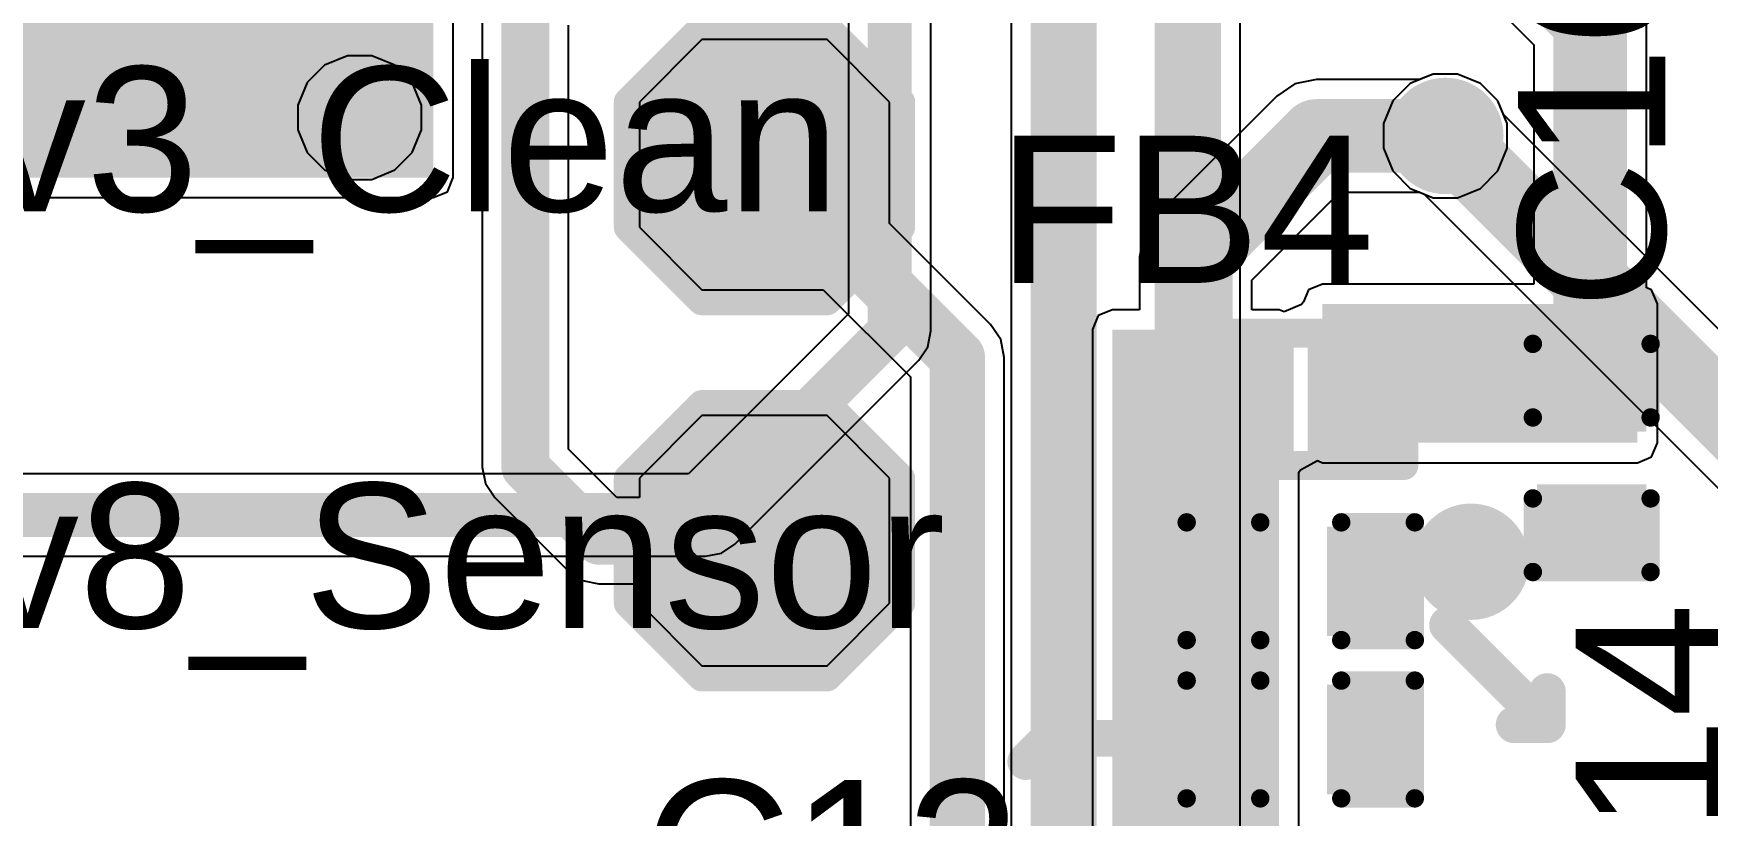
# Model space of a CAD drawing. Header units: millimetres. Extents: x -0.27 to 3.94, y -1.19 to 3.
# Drawn here: x 2.3314 to 2.7862, y 0.8353 to 1.0478 of the extents above; entities that cross this region are included whole.
import ezdxf

# ---------------------------------------------------------------- set-up
doc = ezdxf.new("R2010")
doc.units = ezdxf.units.MM
doc.header["$MEASUREMENT"] = 0
for name, color, linetype in [('BottomLayer', 5, 'Continuous'), ('BottomSolder', 6, 'Continuous'), ('TopLayer', 1, 'Continuous'), ('TopOverlay', 2, 'Continuous'), ('TopPaste', 8, 'Continuous'), ('TopSolder', 216, 'Continuous'), ('ViaHoleLayer', 16, 'Continuous')]:
    doc.layers.add(name, color=color, linetype=linetype)
doc.styles.add('Arial', font='arial.ttf', dxfattribs={"height": 0.2})

# ---------------------------------------------------------------- blocks, each defined once
blk = doc.blocks.new('T__________125')
at = {"layer": 'TopLayer'}
blk.add_hatch(color=1, dxfattribs=at).paths.add_polyline_path([(0.015, 0.03), (-0.015, 0.03), (-0.03, 0.015), (-0.03, -0.015), (-0.015, -0.03), (0.015, -0.03), (0.03, -0.015), (0.03, 0.015)])
at = {"layer": 'TopPaste'}
blk.add_hatch(color=8, dxfattribs=at).paths.add_polyline_path([(0.015, 0.03), (-0.015, 0.03), (-0.03, 0.015), (-0.03, -0.015), (-0.015, -0.03), (0.015, -0.03), (0.03, -0.015), (0.03, 0.015)])
at = {"layer": 'TopSolder'}
blk.add_hatch(color=216, dxfattribs=at).paths.add_polyline_path([(0.017, 0.034), (-0.017, 0.034), (-0.034, 0.017), (-0.034, -0.017), (-0.017, -0.034), (0.017, -0.034), (0.034, -0.017), (0.034, 0.017)])
at = {"layer": 'TopOverlay', "const_width": 0.007874}
for points in [[(-0.017, 0.037), (-0.037, 0.017)], [(-0.017, 0.037), (0.017, 0.037)], [(-0.017, 0.037), (0.017, 0.037)], [(0.017, 0.037), (0.037, 0.017)], [(-0.037, 0.017), (-0.037, -0.017)], [(0.037, 0.017), (0.037, -0.017)], [(-0.037, -0.017), (-0.017, -0.037)], [(0.037, -0.017), (0.017, -0.037)], [(-0.017, -0.037), (0.017, -0.037)], [(-0.017, -0.037), (0.017, -0.037)]]:
    blk.add_lwpolyline(points, dxfattribs=at)
at = {"layer": 'TopOverlay', "const_width": 0.003937}
for points in [[(-0.0189685, 0.037, 1), (-0.0150315, 0.037, 1)], [(-0.0189685, 0.037, 1), (-0.0150315, 0.037, 1)], [(-0.0189685, 0.037, 1), (-0.0150315, 0.037, 1)], [(0.0150315, 0.037, 1), (0.0189685, 0.037, 1)], [(0.0150315, 0.037, 1), (0.0189685, 0.037, 1)], [(0.0150315, 0.037, 1), (0.0189685, 0.037, 1)], [(-0.0389685, 0.017, 1), (-0.0350315, 0.017, 1)], [(-0.0389685, 0.017, 1), (-0.0350315, 0.017, 1)], [(0.0350315, 0.017, 1), (0.0389685, 0.017, 1)], [(0.0350315, 0.017, 1), (0.0389685, 0.017, 1)], [(-0.0389685, -0.017, 1), (-0.0350315, -0.017, 1)], [(-0.0389685, -0.017, 1), (-0.0350315, -0.017, 1)], [(0.0350315, -0.017, 1), (0.0389685, -0.017, 1)], [(0.0350315, -0.017, 1), (0.0389685, -0.017, 1)], [(-0.0189685, -0.037, 1), (-0.0150315, -0.037, 1)], [(-0.0189685, -0.037, 1), (-0.0150315, -0.037, 1)], [(-0.0189685, -0.037, 1), (-0.0150315, -0.037, 1)], [(0.0150315, -0.037, 1), (0.0189685, -0.037, 1)], [(0.0150315, -0.037, 1), (0.0189685, -0.037, 1)], [(0.0150315, -0.037, 1), (0.0189685, -0.037, 1)]]:
    blk.add_lwpolyline(points, format="xyb", close=True, dxfattribs=at)
blk = doc.blocks.new('T__________127')
at = {"layer": 'TopLayer'}
blk.add_hatch(color=1, dxfattribs=at).paths.add_polyline_path([(0.015, 0.03), (-0.015, 0.03), (-0.03, 0.015), (-0.03, -0.015), (-0.015, -0.03), (0.015, -0.03), (0.03, -0.015), (0.03, 0.015)])
at = {"layer": 'TopPaste'}
blk.add_hatch(color=8, dxfattribs=at).paths.add_polyline_path([(0.015, 0.03), (-0.015, 0.03), (-0.03, 0.015), (-0.03, -0.015), (-0.015, -0.03), (0.015, -0.03), (0.03, -0.015), (0.03, 0.015)])
at = {"layer": 'TopSolder'}
blk.add_hatch(color=216, dxfattribs=at).paths.add_polyline_path([(0.017, 0.034), (-0.017, 0.034), (-0.034, 0.017), (-0.034, -0.017), (-0.017, -0.034), (0.017, -0.034), (0.034, -0.017), (0.034, 0.017)])
at = {"layer": 'TopOverlay', "const_width": 0.007874}
for points in [[(-0.017, 0.037), (-0.037, 0.017)], [(-0.017, 0.037), (0.017, 0.037)], [(-0.017, 0.037), (0.017, 0.037)], [(0.017, 0.037), (0.037, 0.017)], [(-0.037, 0.017), (-0.037, -0.017)], [(0.037, 0.017), (0.037, -0.017)], [(-0.037, -0.017), (-0.017, -0.037)], [(0.037, -0.017), (0.017, -0.037)], [(-0.017, -0.037), (0.017, -0.037)], [(-0.017, -0.037), (0.017, -0.037)]]:
    blk.add_lwpolyline(points, dxfattribs=at)
at = {"layer": 'TopOverlay', "const_width": 0.003937}
for points in [[(-0.0189685, 0.037, 1), (-0.0150315, 0.037, 1)], [(-0.0189685, 0.037, 1), (-0.0150315, 0.037, 1)], [(-0.0189685, 0.037, 1), (-0.0150315, 0.037, 1)], [(0.0150315, 0.037, 1), (0.0189685, 0.037, 1)], [(0.0150315, 0.037, 1), (0.0189685, 0.037, 1)], [(0.0150315, 0.037, 1), (0.0189685, 0.037, 1)], [(-0.0389685, 0.017, 1), (-0.0350315, 0.017, 1)], [(-0.0389685, 0.017, 1), (-0.0350315, 0.017, 1)], [(0.0350315, 0.017, 1), (0.0389685, 0.017, 1)], [(0.0350315, 0.017, 1), (0.0389685, 0.017, 1)], [(-0.0389685, -0.017, 1), (-0.0350315, -0.017, 1)], [(-0.0389685, -0.017, 1), (-0.0350315, -0.017, 1)], [(0.0350315, -0.017, 1), (0.0389685, -0.017, 1)], [(0.0350315, -0.017, 1), (0.0389685, -0.017, 1)], [(-0.0189685, -0.037, 1), (-0.0150315, -0.037, 1)], [(-0.0189685, -0.037, 1), (-0.0150315, -0.037, 1)], [(-0.0189685, -0.037, 1), (-0.0150315, -0.037, 1)], [(0.0150315, -0.037, 1), (0.0189685, -0.037, 1)], [(0.0150315, -0.037, 1), (0.0189685, -0.037, 1)], [(0.0150315, -0.037, 1), (0.0189685, -0.037, 1)]]:
    blk.add_lwpolyline(points, format="xyb", close=True, dxfattribs=at)
blk = doc.blocks.new('IND_0402_153')
at = {"layer": 'TopLayer'}
for points in [[(-0.0216535, 0.011811), (-0.0059055, 0.011811), (-0.0059055, -0.011811), (-0.0216535, -0.011811)], [(0.0059056, 0.011811), (0.0216536, 0.011811), (0.0216536, -0.011811), (0.0059056, -0.011811)]]:
    blk.add_hatch(color=1, dxfattribs=at).paths.add_polyline_path(points)
at = {"layer": 'TopPaste'}
for points in [[(-0.0216535, 0.011811), (-0.0059055, 0.011811), (-0.0059055, -0.011811), (-0.0216535, -0.011811)], [(0.0059056, 0.011811), (0.0216536, 0.011811), (0.0216536, -0.011811), (0.0059056, -0.011811)]]:
    blk.add_hatch(color=8, dxfattribs=at).paths.add_polyline_path(points)
at = {"layer": 'TopSolder'}
for points in [[(-0.0256535, 0.015811), (-0.0019055, 0.015811), (-0.0019055, -0.015811), (-0.0256535, -0.015811)], [(0.0019056, 0.015811), (0.0256536, 0.015811), (0.0256536, -0.015811), (0.0019056, -0.015811)]]:
    blk.add_hatch(color=216, dxfattribs=at).paths.add_polyline_path(points)
at = {"layer": 'TopOverlay', "const_width": 0.007874}
for points in [[(-0.028, -0.018), (-0.028, 0.018)], [(-0.028, 0.018), (-0.012, 0.018)], [(-0.012, 0.018), (0.028, 0.018)], [(0.028, -0.018), (0.028, 0.018)], [(-0.028, -0.018), (-0.012, -0.018)], [(-0.012, -0.018), (0.028, -0.018)]]:
    blk.add_lwpolyline(points, dxfattribs=at)
at = {"layer": 'TopOverlay', "const_width": 0.003937}
for points in [[(-0.0299685, 0.018, 1), (-0.0260315, 0.018, 1)], [(-0.0299685, 0.018, 1), (-0.0260315, 0.018, 1)], [(-0.0139685, 0.018, 1), (-0.0100315, 0.018, 1)], [(-0.0139685, 0.018, 1), (-0.0100315, 0.018, 1)], [(0.0260315, 0.018, 1), (0.0299685, 0.018, 1)], [(0.0260315, 0.018, 1), (0.0299685, 0.018, 1)], [(-0.0299685, -0.018, 1), (-0.0260315, -0.018, 1)], [(-0.0299685, -0.018, 1), (-0.0260315, -0.018, 1)], [(-0.0139685, -0.018, 1), (-0.0100315, -0.018, 1)], [(-0.0139685, -0.018, 1), (-0.0100315, -0.018, 1)], [(0.0260315, -0.018, 1), (0.0299685, -0.018, 1)], [(0.0260315, -0.018, 1), (0.0299685, -0.018, 1)]]:
    blk.add_lwpolyline(points, format="xyb", close=True, dxfattribs=at)
blk = doc.blocks.new('C___0402_225')
at = {"layer": 'TopLayer'}
for points in [[(-0.0275, -0.0125), (-0.0275, 0.0125), (-0.009499999999999998, 0.0125), (-0.009500000000000001, -0.0125)], [(0.009499999999999998, -0.0125), (0.009500000000000001, 0.0125), (0.0275, 0.0125), (0.0275, -0.0125)]]:
    blk.add_hatch(color=1, dxfattribs=at).paths.add_polyline_path(points)
at = {"layer": 'TopPaste'}
for points in [[(-0.0275, -0.0125), (-0.0275, 0.0125), (-0.009499999999999998, 0.0125), (-0.009500000000000001, -0.0125)], [(0.009499999999999998, -0.0125), (0.009500000000000001, 0.0125), (0.0275, 0.0125), (0.0275, -0.0125)]]:
    blk.add_hatch(color=8, dxfattribs=at).paths.add_polyline_path(points)
at = {"layer": 'TopSolder'}
for points in [[(-0.0298622, -0.0148622), (-0.0298622, 0.0148622), (-0.007137799999999999, 0.0148622), (-0.007137800000000001, -0.0148622)], [(0.007137799999999999, -0.0148622), (0.007137800000000001, 0.0148622), (0.0298622, 0.0148622), (0.0298622, -0.0148622)]]:
    blk.add_hatch(color=216, dxfattribs=at).paths.add_polyline_path(points)
at = {"layer": 'TopOverlay', "const_width": 0.005}
for points in [[(-0.031, 0.016), (-0.011, 0.016)], [(-0.031, 0.016), (-0.031, -0.016)], [(0.011, 0.016), (0.031, 0.016)], [(0.031, 0.016), (0.031, -0.016)], [(-0.031, -0.016), (-0.011, -0.016)], [(0.011, -0.016), (0.031, -0.016)]]:
    blk.add_lwpolyline(points, dxfattribs=at)
at = {"layer": 'TopOverlay', "const_width": 0.0025}
for points in [[(-0.03225, 0.016, 1), (-0.02975, 0.016, 1)], [(-0.03225, 0.016, 1), (-0.02975, 0.016, 1)], [(-0.01225, 0.016, 1), (-0.00975, 0.016, 1)], [(0.00975, 0.016, 1), (0.01225, 0.016, 1)], [(0.02975, 0.016, 1), (0.03225, 0.016, 1)], [(0.02975, 0.016, 1), (0.03225, 0.016, 1)], [(-0.03225, -0.016, 1), (-0.02975, -0.016, 1)], [(-0.03225, -0.016, 1), (-0.02975, -0.016, 1)], [(-0.01225, -0.016, 1), (-0.00975, -0.016, 1)], [(0.00975, -0.016, 1), (0.01225, -0.016, 1)], [(0.02975, -0.016, 1), (0.03225, -0.016, 1)], [(0.02975, -0.016, 1), (0.03225, -0.016, 1)]]:
    blk.add_lwpolyline(points, format="xyb", close=True, dxfattribs=at)
blk = doc.blocks.new('C___0402_227')
at = {"layer": 'TopLayer'}
for points in [[(-0.0275, -0.0125), (-0.0275, 0.0125), (-0.009499999999999998, 0.0125), (-0.009500000000000001, -0.0125)], [(0.009499999999999998, -0.0125), (0.009500000000000001, 0.0125), (0.0275, 0.0125), (0.0275, -0.0125)]]:
    blk.add_hatch(color=1, dxfattribs=at).paths.add_polyline_path(points)
at = {"layer": 'TopPaste'}
for points in [[(-0.0275, -0.0125), (-0.0275, 0.0125), (-0.009499999999999998, 0.0125), (-0.009500000000000001, -0.0125)], [(0.009499999999999998, -0.0125), (0.009500000000000001, 0.0125), (0.0275, 0.0125), (0.0275, -0.0125)]]:
    blk.add_hatch(color=8, dxfattribs=at).paths.add_polyline_path(points)
at = {"layer": 'TopSolder'}
for points in [[(-0.0298622, -0.0148622), (-0.0298622, 0.0148622), (-0.007137799999999999, 0.0148622), (-0.007137800000000001, -0.0148622)], [(0.007137799999999999, -0.0148622), (0.007137800000000001, 0.0148622), (0.0298622, 0.0148622), (0.0298622, -0.0148622)]]:
    blk.add_hatch(color=216, dxfattribs=at).paths.add_polyline_path(points)
at = {"layer": 'TopOverlay', "const_width": 0.005}
for points in [[(-0.031, 0.016), (-0.031, -0.016)], [(-0.011, 0.016), (-0.031, 0.016)], [(0.031, 0.016), (0.011, 0.016)], [(0.031, 0.016), (0.031, -0.016)], [(-0.011, -0.016), (-0.031, -0.016)], [(0.031, -0.016), (0.011, -0.016)]]:
    blk.add_lwpolyline(points, dxfattribs=at)
at = {"layer": 'TopOverlay', "const_width": 0.0025}
for points in [[(-0.03225, 0.016, 1), (-0.02975, 0.016, 1)], [(-0.03225, 0.016, 1), (-0.02975, 0.016, 1)], [(-0.01225, 0.016, 1), (-0.00975, 0.016, 1)], [(0.00975, 0.016, 1), (0.01225, 0.016, 1)], [(0.02975, 0.016, 1), (0.03225, 0.016, 1)], [(0.02975, 0.016, 1), (0.03225, 0.016, 1)], [(-0.03225, -0.016, 1), (-0.02975, -0.016, 1)], [(-0.03225, -0.016, 1), (-0.02975, -0.016, 1)], [(-0.01225, -0.016, 1), (-0.00975, -0.016, 1)], [(0.00975, -0.016, 1), (0.01225, -0.016, 1)], [(0.02975, -0.016, 1), (0.03225, -0.016, 1)], [(0.02975, -0.016, 1), (0.03225, -0.016, 1)]]:
    blk.add_lwpolyline(points, format="xyb", close=True, dxfattribs=at)
blk = doc.blocks.new('C___0402_229')
at = {"layer": 'TopLayer'}
for points in [[(-0.0275, -0.0125), (-0.0275, 0.0125), (-0.009499999999999998, 0.0125), (-0.009500000000000001, -0.0125)], [(0.009499999999999998, -0.0125), (0.009500000000000001, 0.0125), (0.0275, 0.0125), (0.0275, -0.0125)]]:
    blk.add_hatch(color=1, dxfattribs=at).paths.add_polyline_path(points)
at = {"layer": 'TopPaste'}
for points in [[(-0.0275, -0.0125), (-0.0275, 0.0125), (-0.009499999999999998, 0.0125), (-0.009500000000000001, -0.0125)], [(0.009499999999999998, -0.0125), (0.009500000000000001, 0.0125), (0.0275, 0.0125), (0.0275, -0.0125)]]:
    blk.add_hatch(color=8, dxfattribs=at).paths.add_polyline_path(points)
at = {"layer": 'TopSolder'}
for points in [[(-0.0298622, -0.0148622), (-0.0298622, 0.0148622), (-0.007137799999999999, 0.0148622), (-0.007137800000000001, -0.0148622)], [(0.007137799999999999, -0.0148622), (0.007137800000000001, 0.0148622), (0.0298622, 0.0148622), (0.0298622, -0.0148622)]]:
    blk.add_hatch(color=216, dxfattribs=at).paths.add_polyline_path(points)
at = {"layer": 'TopOverlay', "const_width": 0.005}
for points in [[(-0.011, 0.016), (-0.031, 0.016)], [(-0.031, 0.016), (-0.031, -0.016)], [(0.031, 0.016), (0.011, 0.016)], [(0.031, 0.016), (0.031, -0.016)], [(-0.011, -0.016), (-0.031, -0.016)], [(0.031, -0.016), (0.011, -0.016)]]:
    blk.add_lwpolyline(points, dxfattribs=at)
at = {"layer": 'TopOverlay', "const_width": 0.0025}
for points in [[(-0.03225, 0.016, 1), (-0.02975, 0.016, 1)], [(-0.03225, 0.016, 1), (-0.02975, 0.016, 1)], [(-0.01225, 0.016, 1), (-0.00975, 0.016, 1)], [(0.00975, 0.016, 1), (0.01225, 0.016, 1)], [(0.02975, 0.016, 1), (0.03225, 0.016, 1)], [(0.02975, 0.016, 1), (0.03225, 0.016, 1)], [(-0.03225, -0.016, 1), (-0.02975, -0.016, 1)], [(-0.03225, -0.016, 1), (-0.02975, -0.016, 1)], [(-0.01225, -0.016, 1), (-0.00975, -0.016, 1)], [(0.00975, -0.016, 1), (0.01225, -0.016, 1)], [(0.02975, -0.016, 1), (0.03225, -0.016, 1)], [(0.02975, -0.016, 1), (0.03225, -0.016, 1)]]:
    blk.add_lwpolyline(points, format="xyb", close=True, dxfattribs=at)

msp = doc.modelspace()

# ---------------------------------------------------------------- hatches: boundary and pattern name
at = {"layer": 'BottomLayer'}
msp.add_hatch(color=5, dxfattribs=at).paths.add_polyline_path([(2.2511253, 1.0086756), (2.4400005, 1.0086756), (2.4400005, 1.0825002), (2.2511253, 1.0825002)])
h = msp.add_hatch(color=5, dxfattribs=at)
edge = h.paths.add_edge_path()
edge.add_arc((2.4200005, 1.0250002), 0.011811, 0, 360)
h = msp.add_hatch(color=5, dxfattribs=at)
edge = h.paths.add_edge_path()
edge.add_arc((2.7150005, 1.0200002), 0.011811, 0, 360)
h = msp.add_hatch(color=5, dxfattribs=at)
edge = h.paths.add_edge_path()
edge.add_arc((2.7219721, 0.9042984), 0.011811, 0, 360)
at = {"layer": 'BottomSolder'}
h = msp.add_hatch(color=6, dxfattribs=at)
edge = h.paths.add_edge_path()
edge.add_arc((2.4200005, 1.0250002), 0.015811, 0, 360)
h = msp.add_hatch(color=6, dxfattribs=at)
edge = h.paths.add_edge_path()
edge.add_arc((2.7150005, 1.0200002), 0.015811, 0, 360)
h = msp.add_hatch(color=6, dxfattribs=at)
edge = h.paths.add_edge_path()
edge.add_arc((2.7219721, 0.9042984), 0.015811, 0, 360)
at = {"layer": 'TopLayer'}
h = msp.add_hatch(color=1, dxfattribs=at)
edge = h.paths.add_edge_path()
edge.add_arc((2.4200005, 1.0250002), 0.011811, 0, 360)
h = msp.add_hatch(color=1, dxfattribs=at)
edge = h.paths.add_edge_path()
edge.add_arc((2.7150005, 1.0200002), 0.011811, 0, 360)
for points in [[(2.6816209, 0.9366262), (2.7672153, 0.9366262), (2.7672153, 0.974345), (2.6816209, 0.974345)], [(2.6245341, 0.7898033), (2.6698097, 0.7898033), (2.6698097, 0.9673595), (2.6245341, 0.9673595)]]:
    msp.add_hatch(color=1, dxfattribs=at).paths.add_polyline_path(points)
h = msp.add_hatch(color=1, dxfattribs=at)
edge = h.paths.add_edge_path()
edge.add_arc((2.7219721, 0.9042984), 0.011811, 0, 360)
at = {"layer": 'TopSolder'}
h = msp.add_hatch(color=216, dxfattribs=at)
edge = h.paths.add_edge_path()
edge.add_arc((2.7150005, 1.0200002), 0.015811, 0, 360)
h = msp.add_hatch(color=216, dxfattribs=at)
edge = h.paths.add_edge_path()
edge.add_arc((2.7219721, 0.9042984), 0.015811, 0, 360)
at = {"layer": 'ViaHoleLayer'}
h = msp.add_hatch(color=16, dxfattribs=at)
edge = h.paths.add_edge_path()
edge.add_arc((2.4200005, 1.0250002), 0.0059055, 0, 360)
h = msp.add_hatch(color=16, dxfattribs=at)
edge = h.paths.add_edge_path()
edge.add_arc((2.7150005, 1.0200002), 0.0059055, 0, 360)
h = msp.add_hatch(color=16, dxfattribs=at)
edge = h.paths.add_edge_path()
edge.add_arc((2.7219721, 0.9042984), 0.0059055, 0, 360)

# ---------------------------------------------------------------- linework, layer by layer
at = {"layer": 'BottomLayer'}
for p, q in [((2.552785, 1.6764415), (2.552785, 0.9716458)), ((2.575216, 0.9670007), (2.575216, 1.6764415)), ((2.5970242, 1.1781041), (2.5970242, 0.5299397)), ((2.6592748, 0.5454269), (2.6592748, 1.1505335)), ((2.4454125, 1.0086756), (2.4454125, 1.0825002)), ((2.7054779, 1.0342518), (2.7007489, 1.0295228)), ((2.7116566, 1.0368112), (2.7054779, 1.0342518)), ((2.7183444, 1.0368112), (2.7116566, 1.0368112)), ((2.7245231, 1.0342518), (2.7183444, 1.0368112)), ((2.7292521, 1.0295228), (2.7245231, 1.0342518)), ((2.7007489, 1.0295228), (2.6981895, 1.0233441)), ((2.7307692, 1.0258603), (2.7292521, 1.0295228)), ((3.1978209, 0.5588086), (2.7307692, 1.0258603)), ((2.6981895, 1.0233441), (2.6981895, 1.0166563)), ((2.6981895, 1.0166563), (2.7007489, 1.0104776)), ((2.7007489, 1.0104776), (2.7054779, 1.0057486)), ((2.4438274, 1.0048487), (2.4454125, 1.0086756)), ((2.7054779, 1.0057486), (2.7091404, 1.0042315)), ((2.2511253, 1.0032636), (2.4400005, 1.0032636)), ((2.4400005, 1.0032636), (2.4438274, 1.0048487)), ((2.7091404, 1.0042315), (3.1717126, 0.5416593)), ((2.552785, 0.9716458), (2.5093548, 0.9282157)), ((2.5743623, 0.9627082), (2.5752161, 0.9670002)), ((2.5752161, 0.9670002), (2.575216, 0.9670007)), ((2.5719311, 0.9590696), (2.5743623, 0.9627082)), ((2.5219311, 0.9090696), (2.5719308, 0.9590694)), ((2.5719308, 0.9590694), (2.5719311, 0.9590696)), ((2.5093548, 0.9282157), (2.2420202, 0.9282157)), ((2.237375, 0.9057847), (2.514, 0.9057847)), ((2.514, 0.9057847), (2.5140005, 0.9057846)), ((2.5140005, 0.9057846), (2.5182925, 0.9066384)), ((2.5182925, 0.9066384), (2.5219311, 0.9090696))]:
    msp.add_line(p, q, dxfattribs=at)
for points, const_width in [([(2.5640005, 0.9670002), (2.5640005, 1.6890002)], 0.012), ([(2.6112985, 0.5299392), (2.6112985, 1.1781046)], 0.018), ([(2.6450005, 0.5395142), (2.6450005, 1.1564462)], 0.018), ([(2.7150005, 1.0200002), (3.1870065, 0.5479942)], 0.02), ([(2.5140005, 0.9170002), (2.5640005, 0.9670002)], 0.012), ([(2.2373745, 0.9170002), (2.5140005, 0.9170002)], 0.012)]:
    msp.add_lwpolyline(points, dxfattribs=dict(at, const_width=const_width))
for points, const_width in [([(2.7100005, 1.0200002, 1), (2.7200005, 1.0200002, 1)], 0.01), ([(2.5610005, 0.9670002, 1), (2.5670005, 0.9670002, 1)], 0.006), ([(2.5610005, 0.9670002, 1), (2.5670005, 0.9670002, 1)], 0.006), ([(2.5110005, 0.9170002, 1), (2.5170005, 0.9170002, 1)], 0.006), ([(2.5110005, 0.9170002, 1), (2.5170005, 0.9170002, 1)], 0.006)]:
    msp.add_lwpolyline(points, format="xyb", close=True, dxfattribs=dict(at, const_width=const_width))
at = {"layer": 'TopLayer'}
for p, q in [((2.769652, 0.9787477), (2.769652, 1.4946426)), ((2.7205633, 1.0632749), (2.7390642, 1.044774)), ((2.4532752, 1.0550002), (2.4532752, 0.93)), ((2.4767258, 0.9348567), (2.4767258, 1.0501435)), ((2.5130005, 1.0462049), (2.4960005, 1.0292049)), ((2.5470005, 1.0462049), (2.5130005, 1.0462049)), ((2.5640005, 1.0292049), (2.5470005, 1.0462049)), ((2.4166566, 1.0418112), (2.4104779, 1.0392518)), ((2.4233444, 1.0418112), (2.4166566, 1.0418112)), ((2.4295231, 1.0392518), (2.4233444, 1.0418112)), ((2.7390642, 1.044774), (2.7390642, 0.979757)), ((2.4104779, 1.0392518), (2.4057489, 1.0345228)), ((2.4342521, 1.0345228), (2.4295231, 1.0392518)), ((2.4057489, 1.0345228), (2.4031895, 1.0283441)), ((2.4368115, 1.0283441), (2.4342521, 1.0345228)), ((2.6741478, 1.0341299), (2.6691861, 1.0308147)), ((2.6800005, 1.0352941), (2.6741478, 1.0341299)), ((2.7079941, 1.0352941), (2.6800005, 1.0352941)), ((2.7116566, 1.0368112), (2.7079941, 1.0352941)), ((2.7183444, 1.0368112), (2.7116566, 1.0368112)), ((2.7245231, 1.0342518), (2.7183444, 1.0368112)), ((2.7292521, 1.0295228), (2.7245231, 1.0342518)), ((2.4031895, 1.0283441), (2.4031895, 1.0216563)), ((2.4368115, 1.0216563), (2.4368115, 1.0283441)), ((2.4960005, 1.0292049), (2.4960005, 0.9952049)), ((2.5640005, 0.9962289), (2.5640005, 1.0292049)), ((2.6691861, 1.0308147), (2.6363575, 0.997986)), ((2.7318115, 1.0233441), (2.7292521, 1.0295228)), ((2.4031895, 1.0216563), (2.4057489, 1.0154776)), ((2.4342521, 1.0154776), (2.4368115, 1.0216563)), ((2.7318115, 1.0166563), (2.7318115, 1.0233441)), ((2.4057489, 1.0154776), (2.4104779, 1.0107486)), ((2.4295231, 1.0107486), (2.4342521, 1.0154776)), ((2.7292521, 1.0104776), (2.7318115, 1.0166563)), ((2.4104779, 1.0107486), (2.4166566, 1.0081892)), ((2.4233444, 1.0081892), (2.4295231, 1.0107486)), ((2.7245231, 1.0057486), (2.7292521, 1.0104776)), ((2.4166566, 1.0081892), (2.4233444, 1.0081892)), ((2.7183444, 1.0031892), (2.7245231, 1.0057486)), ((2.6624658, 0.9808367), (2.6863355, 1.0047063)), ((2.6863355, 1.0047063), (2.7079941, 1.0047063)), ((2.7079941, 1.0047063), (2.7116566, 1.0031892)), ((2.7116566, 1.0031892), (2.7183444, 1.0031892)), ((2.5914353, 0.9687941), (2.5640005, 0.9962289)), ((2.6363575, 0.997986), (2.6330422, 0.9930243)), ((2.4960005, 0.9952049), (2.5130005, 0.9782049)), ((2.6330422, 0.9930243), (2.631878, 0.9871716)), ((2.631878, 0.9871716), (2.631878, 0.9727716)), ((2.5130005, 0.9782049), (2.5459765, 0.9782049)), ((2.5459765, 0.9782049), (2.5696784, 0.954503)), ((2.6624658, 0.9727716), (2.6624658, 0.9808367)), ((2.677794, 0.9781719), (2.6764439, 0.9749122)), ((2.6816209, 0.979757), (2.677794, 0.9781719)), ((2.7390642, 0.979757), (2.6816209, 0.979757)), ((2.7710422, 0.9781719), (2.769652, 0.9787477)), ((2.7726273, 0.974345), (2.7710422, 0.9781719)), ((2.6759241, 0.9742224), (2.6712088, 0.9721921)), ((2.6764439, 0.9749122), (2.6759241, 0.9742224)), ((2.7726273, 0.9366262), (2.7726273, 0.974345)), ((2.6207072, 0.9711865), (2.6191221, 0.9673596)), ((2.6245341, 0.9727716), (2.6207072, 0.9711865)), ((2.631878, 0.9727716), (2.6245341, 0.9727716)), ((2.6698098, 0.9727716), (2.6624658, 0.9727716)), ((2.6712088, 0.9721921), (2.6698098, 0.9727716)), ((2.5941981, 0.9646594), (2.5914353, 0.9687941)), ((2.5951682, 0.9597821), (2.5941981, 0.9646594)), ((2.6191221, 0.9673596), (2.6191221, 0.7898033)), ((2.5951682, 0.5878929), (2.5951682, 0.9597821)), ((2.5696784, 0.954503), (2.5696784, 0.5826138)), ((2.5130005, 0.944), (2.4960005, 0.927)), ((2.5470005, 0.944), (2.5130005, 0.944)), ((2.5640005, 0.927), (2.5470005, 0.944)), ((2.4898573, 0.9217253), (2.4767258, 0.9348567)), ((2.7672153, 0.9312142), (2.7710422, 0.9327993)), ((2.7710422, 0.9327993), (2.7726273, 0.9366262)), ((2.4532752, 0.93), (2.4541677, 0.9255129)), ((2.6752218, 0.9286199), (2.6756328, 0.9293062)), ((2.6752218, 0.7898033), (2.6752218, 0.9286199)), ((2.6756328, 0.9293062), (2.6802219, 0.9317937)), ((2.6802219, 0.9317937), (2.6816209, 0.9312142)), ((2.6816209, 0.9312142), (2.7672153, 0.9312142)), ((2.4541677, 0.9255129), (2.4567095, 0.921709)), ((2.4960005, 0.927), (2.4960005, 0.9217253)), ((2.5640005, 0.893), (2.5640005, 0.927)), ((2.4567095, 0.921709), (2.4767095, 0.9017089)), ((2.4960005, 0.9217253), (2.4898573, 0.9217253)), ((2.4767095, 0.9017089), (2.4805134, 0.8991672)), ((2.4805134, 0.8991672), (2.4850005, 0.8982747)), ((2.4850005, 0.8982747), (2.4960005, 0.8982747)), ((2.4960005, 0.8982747), (2.4960005, 0.893)), ((2.4960005, 0.893), (2.5130005, 0.876)), ((2.5470005, 0.876), (2.5640005, 0.893)), ((2.5130005, 0.876), (2.5470005, 0.876))]:
    msp.add_line(p, q, dxfattribs=at)
for points, const_width in [([(2.7543581, 0.9554856), (2.7543581, 1.4946426)], 0.02), ([(2.72542, 1.0750002), (2.7547153, 1.0457049)], 0.013), ([(2.4650005, 0.93), (2.4650005, 1.0550002)], 0.013), ([(2.6471719, 0.9871716), (2.6800005, 1.0200002)], 0.02), ([(2.6800005, 1.0200002), (2.7150005, 1.0200002)], 0.02), ([(2.5300005, 1.0122049), (2.5824233, 0.9597821)], 0.015), ([(2.6471719, 0.9167087), (2.6471719, 0.9871716)], 0.02), ([(2.5824233, 0.5826138), (2.5824233, 0.9597821)], 0.015), ([(2.7244181, 0.9554856), (2.7458559, 0.9554856)], 0.02), ([(2.7423559, 0.9554856), (2.7543581, 0.9554856)], 0.02), ([(2.7543581, 0.9554856), (2.7543581, 0.957705)], 0.02), ([(2.6598098, 0.9167087), (2.6598098, 0.9484372)], 0.02), ([(2.4650005, 0.93), (2.4850005, 0.91)], 0.013), ([(2.6471719, 0.8990002), (2.6471719, 0.9167087)], 0.02), ([(2.6550005, 0.8990002), (2.6550005, 0.9167087)], 0.02), ([(2.4850005, 0.91), (2.5300005, 0.91)], 0.013), ([(2.6457153, 0.9026142), (2.6475223, 0.9008072)], 0.02), ([(2.6457153, 0.8990002), (2.6475223, 0.9008072)], 0.02), ([(2.6471719, 0.8785814), (2.6471719, 0.8990002)], 0.02)]:
    msp.add_lwpolyline(points, dxfattribs=dict(at, const_width=const_width))
for points, const_width in [([(2.7514653, 1.0457049, 1), (2.7579653, 1.0457049, 1)], 0.0065), ([(2.6750005, 1.0200002, 1), (2.6850005, 1.0200002, 1)], 0.01), ([(2.6750005, 1.0200002, 1), (2.6850005, 1.0200002, 1)], 0.01), ([(2.7100005, 1.0200002, 1), (2.7200005, 1.0200002, 1)], 0.01), ([(2.5262505, 1.0122049, 1), (2.5337505, 1.0122049, 1)], 0.0075), ([(2.6421719, 0.9871716, 1), (2.6521719, 0.9871716, 1)], 0.01), ([(2.6421719, 0.9871716, 1), (2.6521719, 0.9871716, 1)], 0.01), ([(2.5786733, 0.9597821, 1), (2.5861733, 0.9597821, 1)], 0.0075), ([(2.5786733, 0.9597821, 1), (2.5861733, 0.9597821, 1)], 0.0075), ([(2.7194181, 0.9554856, 1), (2.7294181, 0.9554856, 1)], 0.01), ([(2.7373559, 0.9554856, 1), (2.7473559, 0.9554856, 1)], 0.01), ([(2.7408559, 0.9554856, 1), (2.7508559, 0.9554856, 1)], 0.01), ([(2.7493581, 0.957705, 1), (2.7593581, 0.957705, 1)], 0.01), ([(2.7493581, 0.9554856, 1), (2.7593581, 0.9554856, 1)], 0.01), ([(2.7493581, 0.9554856, 1), (2.7593581, 0.9554856, 1)], 0.01), ([(2.7493581, 0.9554856, 1), (2.7593581, 0.9554856, 1)], 0.01), ([(2.6548098, 0.9484372, 1), (2.6648098, 0.9484372, 1)], 0.01), ([(2.4617505, 0.93, 1), (2.4682505, 0.93, 1)], 0.0065), ([(2.4617505, 0.93, 1), (2.4682505, 0.93, 1)], 0.0065), ([(2.6421719, 0.9167087, 1), (2.6521719, 0.9167087, 1)], 0.01), ([(2.6421719, 0.9167087, 1), (2.6521719, 0.9167087, 1)], 0.01), ([(2.6500005, 0.9167087, 1), (2.6600005, 0.9167087, 1)], 0.01), ([(2.6548098, 0.9167087, 1), (2.6648098, 0.9167087, 1)], 0.01), ([(2.4817505, 0.91, 1), (2.4882505, 0.91, 1)], 0.0065), ([(2.4817505, 0.91, 1), (2.4882505, 0.91, 1)], 0.0065), ([(2.5267505, 0.91, 1), (2.5332505, 0.91, 1)], 0.0065), ([(2.6407153, 0.9026142, 1), (2.6507153, 0.9026142, 1)], 0.01), ([(2.6425223, 0.9008072, 1), (2.6525223, 0.9008072, 1)], 0.01), ([(2.6425223, 0.9008072, 1), (2.6525223, 0.9008072, 1)], 0.01), ([(2.6407153, 0.8990002, 1), (2.6507153, 0.8990002, 1)], 0.01), ([(2.6421719, 0.8990002, 1), (2.6521719, 0.8990002, 1)], 0.01), ([(2.6421719, 0.8990002, 1), (2.6521719, 0.8990002, 1)], 0.01), ([(2.6500005, 0.8990002, 1), (2.6600005, 0.8990002, 1)], 0.01), ([(2.6421719, 0.8785814, 1), (2.6521719, 0.8785814, 1)], 0.01)]:
    msp.add_lwpolyline(points, format="xyb", close=True, dxfattribs=dict(at, const_width=const_width))
at = {"layer": 'TopOverlay', "const_width": 0.01}
for points in [[(2.7156079, 0.8871076), (2.7427101, 0.8600054)], [(2.7427101, 0.8600054), (2.7427101, 0.8690104)], [(2.7337051, 0.8600054), (2.7427101, 0.8600054)], [(2.6010005, 0.8500002), (2.6072855, 0.8562852)], [(2.6072855, 0.8562852), (2.6404181, 0.8562852)]]:
    msp.add_lwpolyline(points, dxfattribs=at)
at = {"layer": 'TopOverlay', "const_width": 0.005}
for points in [[(2.7131079, 0.8871076, 1), (2.7181079, 0.8871076, 1)], [(2.7402101, 0.8690104, 1), (2.7452101, 0.8690104, 1)], [(2.7312051, 0.8600054, 1), (2.7362051, 0.8600054, 1)], [(2.7402101, 0.8600054, 1), (2.7452101, 0.8600054, 1)], [(2.7402101, 0.8600054, 1), (2.7452101, 0.8600054, 1)], [(2.7402101, 0.8600054, 1), (2.7452101, 0.8600054, 1)], [(2.6047855, 0.8562852, 1), (2.6097855, 0.8562852, 1)], [(2.6047855, 0.8562852, 1), (2.6097855, 0.8562852, 1)], [(2.6379181, 0.8562852, 1), (2.6429181, 0.8562852, 1)], [(2.5985005, 0.8500002, 1), (2.6035005, 0.8500002, 1)]]:
    msp.add_lwpolyline(points, format="xyb", close=True, dxfattribs=at)

# ---------------------------------------------------------------- block references
for name, p, rotation in [('T__________125', (2.5300005, 1.0122049), 90), ('C___0402_225', (2.7547801, 0.9325002), 90), ('T__________127', (2.5300005, 0.91), 90), ('C___0402_227', (2.6757153, 0.8990002), 180), ('C___0402_229', (2.6757153, 0.8560002), 180)]:
    msp.add_blockref(name, p, dxfattribs=dict(rotation=rotation))
msp.add_blockref('IND_0402_153', (2.6757153, 0.9484372))

# ---------------------------------------------------------------- texts
at = {"layer": 'TopOverlay', "style": 'Arial'}
for s, p in [('C16', (2.7747736, 0.9728274)), ('C14', (2.790376, 0.7905614))]:
    msp.add_text(s, height=0.04, rotation=90, dxfattribs=at).set_placement(p)
for s, height, p in [('3v3_Clean', 0.0393701, (2.2875596, 0.9994723)), ('FB4', 0.04, (2.5932752, 0.9800543)), ('1v8_Sensor', 0.0393701, (2.2856383, 0.8862676)), ('C12', 0.04, (2.4970167, 0.8050067))]:
    msp.add_text(s, height=height, dxfattribs=at).set_placement(p)

doc.saveas('drawing.dxf')
